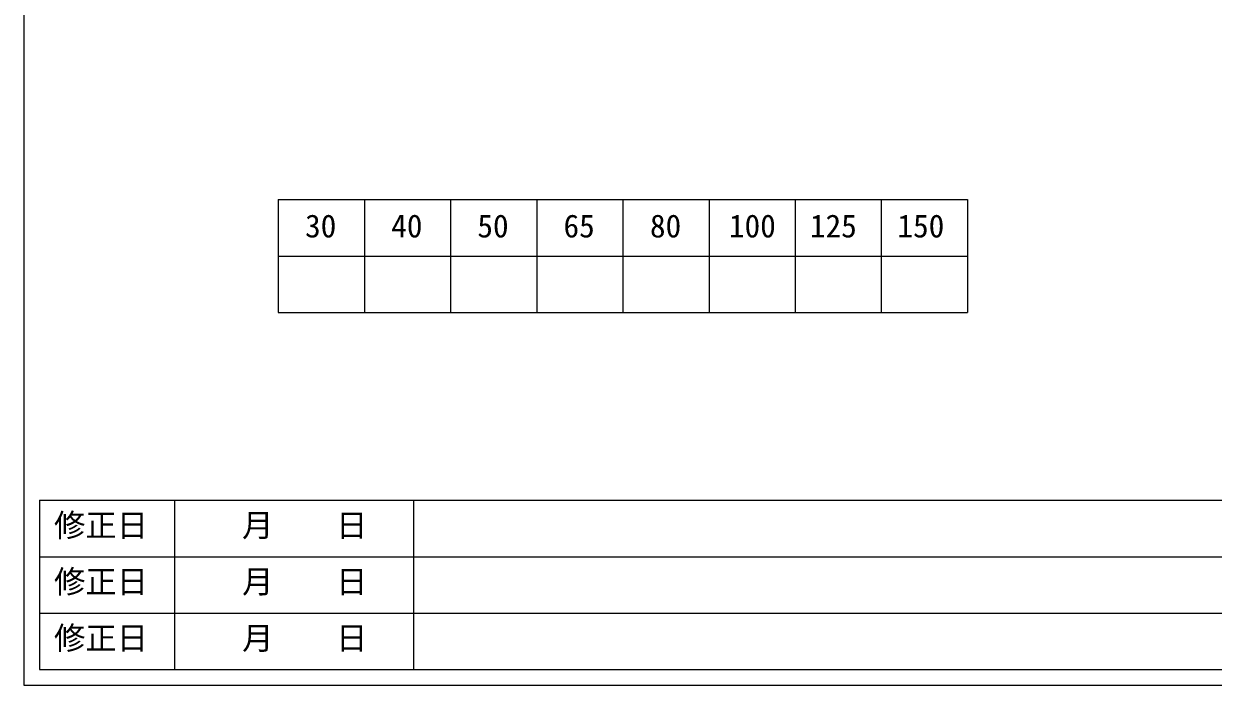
# Model space of a CAD drawing. Units: millimetres, scale not verified. Extents: x -6420 to 6420, y -3037 to 3037.
# Drawn here: x -1740 to 285, y -2663 to -1538 of the extents above; entities that cross this region are included whole.
import ezdxf
from ezdxf.enums import TextEntityAlignment as Align

# ---------------------------------------------------------------- set-up
doc = ezdxf.new("R2010")
doc.units = ezdxf.units.MM
doc.header["$LTSCALE"] = 20
doc.layers.add('0-2_waku', color=7, linetype='Continuous', lineweight=18)
doc.layers.add('0-D_文字１', color=7, linetype='Continuous', lineweight=18)
doc.styles.add('ＭＳ ゴシック', font='')
doc.styles.get('ＭＳ ゴシック').set_extended_font_data('MS Gothic')

msp = doc.modelspace()

# ---------------------------------------------------------------- linework, layer by layer
at = {"layer": '0-2_waku'}
for p, q in [((-1740, 3036.79), (-1740, -2663.21)), ((-1306.67, -1836.78), (-1306.67, -2028.78)), ((-1306.67, -1836.78), (-1306.67, -2028.78)), ((-1306.67, -1836.78), (-1306.67, -2028.78)), ((-1306.67, -1836.78), (-1306.67, -2028.78)), ((-1306.67, -1836.78), (-133.33, -1836.78)), ((-1160, -1836.78), (-1160, -2028.78)), ((-1013.33, -1836.78), (-1013.33, -2028.78)), ((-1013.33, -1836.78), (-1013.33, -2028.78)), ((-866.67, -1836.78), (-866.67, -2028.78)), ((-720, -1836.78), (-720, -2028.78)), ((-573.33, -1836.78), (-573.33, -2028.78)), ((-426.67, -1836.78), (-426.67, -2028.78)), ((-280, -1836.78), (-280, -2028.78)), ((-133.33, -1836.78), (-133.33, -2028.78)), ((-1306.67, -1932.78), (-133.33, -1932.78)), ((-1306.67, -2028.78), (-133.33, -2028.78)), ((-1306.67, -2028.78), (-133.33, -2028.78)), ((-1713.33, -2348.54), (-1713.33, -2636.54)), ((-1713.33, -2348.54), (-1713.33, -2636.54)), ((-1713.33, -2348.54), (-1713.33, -2636.54)), ((-1713.33, -2348.54), (990.67, -2348.54)), ((-1483.33, -2348.54), (-1483.33, -2636.54)), ((-1076.67, -2348.54), (-1076.67, -2636.54)), ((-1076.67, -2348.54), (-1076.67, -2636.54)), ((-1713.33, -2444.54), (990.67, -2444.54)), ((-1713.33, -2540.54), (606.67, -2540.54)), ((-1713.33, -2636.54), (990.67, -2636.54)), ((-1740, -2663.21), (6420, -2663.21))]:
    msp.add_line(p, q, dxfattribs=at)

# ---------------------------------------------------------------- texts
at = {"layer": '0-D_文字１', "style": 'ＭＳ ゴシック'}
for s, p in [('30', (-1261.08, -1912.95)), ('40', (-1114.41, -1912.95)), ('50', (-967.74, -1912.95)), ('65', (-821.08, -1912.95)), ('80', (-673.86, -1912.95)), ('100', (-539.37, -1912.95)), ('125', (-401.52, -1912.95)), ('150', (-252.5, -1912.95)), ('修正日', (-1688.47, -2422.27)), ('\u3000\u3000月\u3000\u3000日', (-1474.93, -2422.27)), ('修正日', (-1688.47, -2518.27)), ('\u3000\u3000月\u3000\u3000日', (-1474.93, -2518.27)), ('修正日', (-1688.47, -2614.27)), ('\u3000\u3000月\u3000\u3000日', (-1474.93, -2614.27))]:
    msp.add_text(s, height=39.1, dxfattribs=at).set_placement(p, align=Align.BOTTOM_LEFT)

doc.saveas('drawing.dxf')
